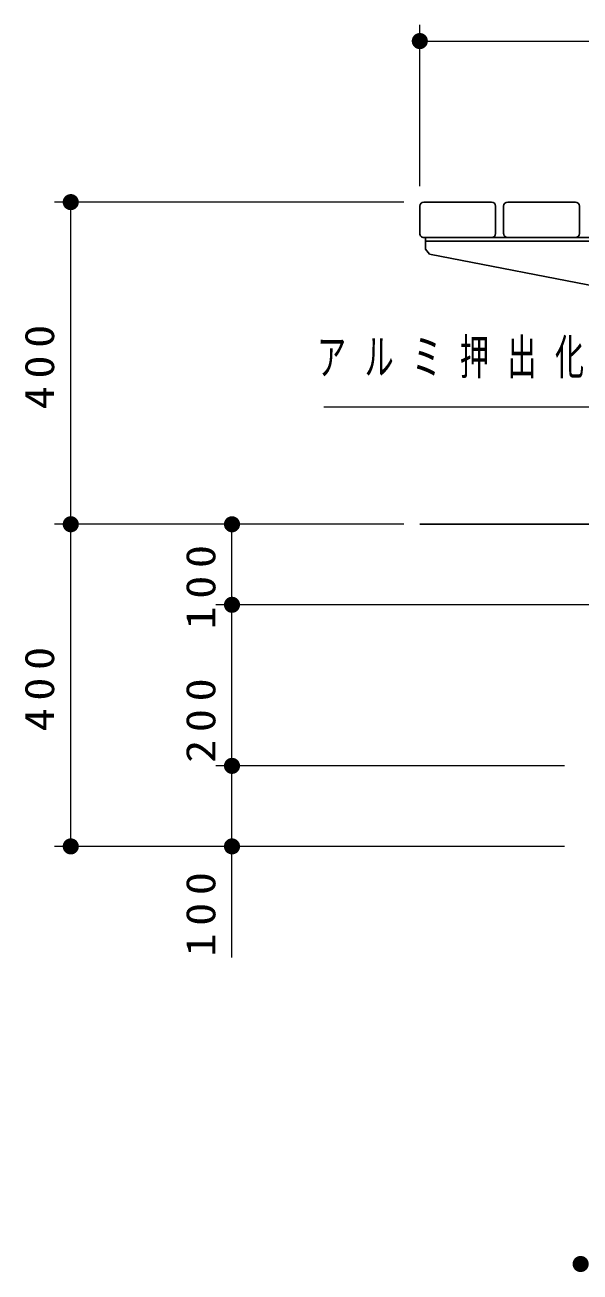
# Model space of a CAD drawing. Units: millimetres on the paper, scale 1:20. Extents: x -365 to 10, y -38 to 257.
# Drawn here: x -155.4 to -121, y 60.1 to 137.5 of the extents above; entities that cross this region are included whole.
import ezdxf

# ---------------------------------------------------------------- set-up
doc = ezdxf.new("R2010")
doc.units = ezdxf.units.MM
doc.layers.add('LY_1', color=7, linetype='Continuous', lineweight=25)
doc.styles.add('ＭＳ ゴシック', font='')
doc.styles.get('ＭＳ ゴシック').set_extended_font_data('MS Gothic')

# ---------------------------------------------------------------- blocks, each defined once
blk = doc.blocks.new('filled_dot')
at = {"color": 0, "linetype": 'Continuous', "lineweight": -2, "const_width": 1.25}
blk.add_lwpolyline([(-0.625, 0, 1), (0.625, 0, 1)], format="xyb", close=True, dxfattribs=at)

msp = doc.modelspace()

# ---------------------------------------------------------------- linework, layer by layer
at = {"layer": 'LY_1', "lineweight": 13}
for p, q in [((-130.916, 127.539), (-130.916, 137.539)), ((-130.916, 136.539), (-74.216, 136.539)), ((-131.916, 126.539), (-153.566, 126.539)), ((-152.566, 106.539), (-152.566, 126.539)), ((-131.916, 106.539), (-153.566, 106.539)), ((-152.566, 86.539), (-152.566, 106.539)), ((-131.916, 106.539), (-143.566, 106.539)), ((-142.566, 101.539), (-142.566, 106.539)), ((-119.441, 101.539), (-143.566, 101.539)), ((-142.566, 91.539), (-142.566, 101.539)), ((-121.941, 91.539), (-143.566, 91.539)), ((-121.941, 91.539), (-143.566, 91.539)), ((-142.566, 79.643), (-142.566, 91.539)), ((-121.941, 86.539), (-153.566, 86.539))]:
    msp.add_line(p, q, dxfattribs=at)
at = {"layer": 'LY_1'}
for p, q in [((-130.916, 126.289), (-130.916, 124.589)), ((-130.666, 126.539), (-126.466, 126.539)), ((-126.216, 126.289), (-126.216, 124.589)), ((-125.716, 126.289), (-125.716, 124.589)), ((-125.466, 126.539), (-121.266, 126.539)), ((-121.016, 126.289), (-121.016, 124.589)), ((-130.666, 124.339), (-126.466, 124.339)), ((-125.466, 124.339), (-121.266, 124.339)), ((-130.916, 106.539), (-106.816, 106.539))]:
    msp.add_line(p, q, dxfattribs=at)
at = {"layer": 'LY_1', "color": 3}
for p, q in [((-130.566, 124.339), (-130.566, 123.614)), ((-130.566, 124.339), (-74.566, 124.339)), ((-130.566, 124.114), (-74.566, 124.114)), ((-130.566, 123.614), (-130.32, 123.316)), ((-106.216, 118.613), (-130.32, 123.316))]:
    msp.add_line(p, q, dxfattribs=at)
at = {"layer": 'LY_1', "lineweight": 13}
msp.add_lwpolyline([(-106.816, 108.201), (-112.441, 113.812), (-136.87, 113.812)], dxfattribs=at)
at = {"layer": 'LY_1'}
for centre, start, end in [((-130.666, 126.289), 90, 180), ((-126.466, 126.289), 0, 90), ((-125.466, 126.289), 90, 180), ((-121.266, 126.289), 0, 90), ((-130.666, 124.589), 179.99999, 270), ((-126.466, 124.589), 270, 0), ((-125.466, 124.589), 179.99999, 270), ((-121.266, 124.589), 270, 0)]:
    msp.add_arc(centre, 0.25, start, end, dxfattribs=at)

# ---------------------------------------------------------------- block references
at = {"layer": 'LY_1', "lineweight": 13, "xscale": 0.4, "yscale": 0.4}
for p in [(-130.916, 136.539), (-120.941, 60.613)]:
    msp.add_blockref('filled_dot', p, dxfattribs=at)
for p, rotation in [((-152.566, 126.539), 270), ((-152.566, 106.539), 90), ((-152.566, 106.539), 270), ((-142.566, 106.539), 270), ((-142.566, 101.539), 270), ((-142.566, 101.539), 90), ((-142.566, 91.539), 270), ((-142.566, 91.539), 90), ((-152.566, 86.539), 90), ((-142.566, 86.539), 90)]:
    msp.add_blockref('filled_dot', p, dxfattribs=dict(at, rotation=rotation))

# ---------------------------------------------------------------- texts
at = {"layer": 'LY_1', "char_height": 1.833, "attachment_point": 8, "rotation": 90, "style": 'ＭＳ ゴシック'}
for s, insert in [('\\T1.33;\\W1.15;400', (-153.566, 116.539)), ('\\T1.33;\\W1.15;100', (-143.566, 102.867)), ('\\T1.33;\\W1.15;400', (-153.566, 96.539)), ('\\T1.33;\\W1.15;200', (-143.566, 94.588)), ('\\T1.33;\\W1.15;100', (-143.566, 82.56))]:
    msp.add_mtext(s, dxfattribs=dict(at, insert=insert))
at = {"layer": 'LY_1', "insert": (-137.287, 116.812), "char_height": 2.199, "attachment_point": 4, "style": 'ＭＳ ゴシック'}
msp.add_mtext('\\T1.64;\\W0.6;アルミ押出化粧材', dxfattribs=at)

doc.saveas('drawing.dxf')
